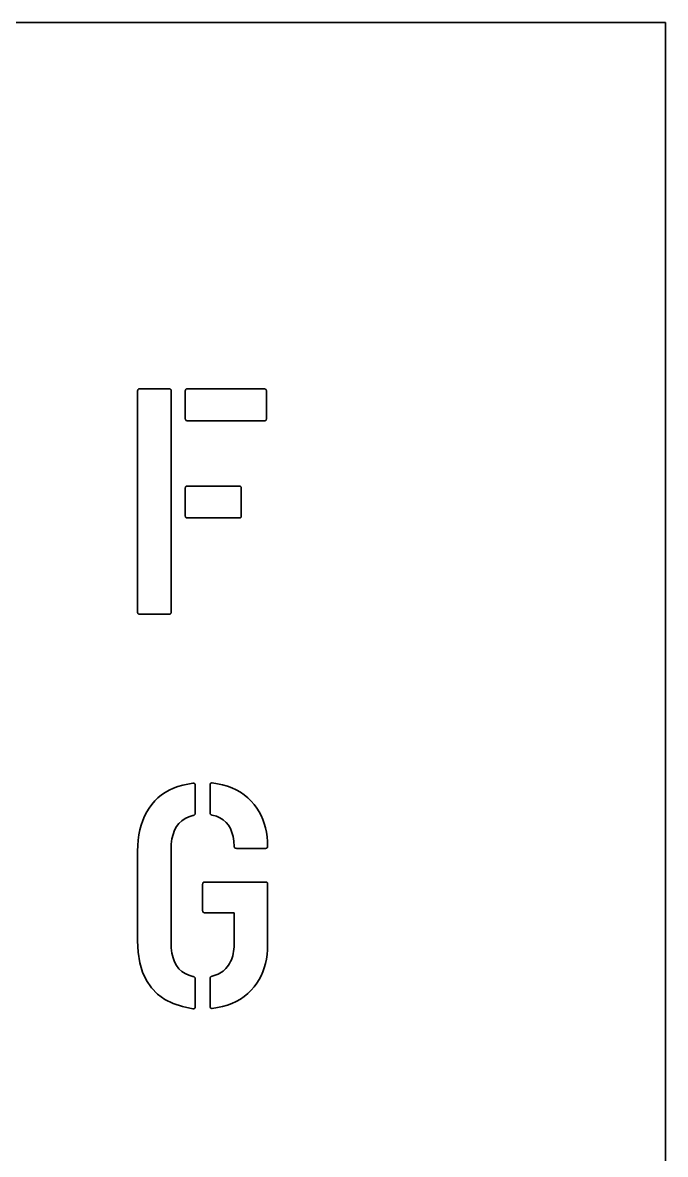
# Model space of a CAD drawing. Extents: x 10 to 410, y -69 to 348.
# Drawn here: x 352.9 to 410, y 248.1 to 348.5 of the extents above; entities that cross this region are included whole.
import ezdxf

# ---------------------------------------------------------------- set-up
doc = ezdxf.new("R2010")
doc.units = 0

msp = doc.modelspace()

# ---------------------------------------------------------------- linework, layer by layer
at = {"color": 7, "lineweight": 35}
for p, q in [((410, 348.5), (10, 348.5)), ((410, -51.5), (410, 348.5))]:
    msp.add_line(p, q, dxfattribs=at)
at = {"color": 7, "lineweight": 35, "ltscale": 0.000952}
for p, q in [((363.149994, 315.799988), (363.151703, 315.838013)), ((367.37854, 315.799988), (367.38028, 315.838013)), ((374.37854, 316), (374.416565, 315.998291)), ((366.121399, 296.200012), (366.119446, 296.161987))]:
    msp.add_line(p, q, dxfattribs=at)
at = {"color": 7, "lineweight": 35, "ltscale": 0.490714}
msp.add_line((363.149994, 296.171448), (363.149994, 315.799988), dxfattribs=at)
at = {"color": 7, "lineweight": 35, "ltscale": 0.00086}
for p, q in [((363.151703, 315.838013), (363.15686, 315.872009)), ((367.38028, 315.838013), (367.385437, 315.872009)), ((374.416565, 315.998291), (374.450562, 315.993164)), ((367.385437, 313.299438), (367.38028, 313.333435)), ((372.187988, 307.36972), (372.221985, 307.364563)), ((367.38028, 307.209412), (367.385437, 307.243408)), ((367.385437, 304.670837), (367.38028, 304.704865)), ((363.311981, 296.001709), (363.277985, 296.006836)), ((371.883423, 275.226868), (371.849426, 275.231995))]:
    msp.add_line(p, q, dxfattribs=at)
at = {"color": 7, "lineweight": 35, "ltscale": 0.000779}
for p, q in [((363.15686, 315.872009), (363.165405, 315.901978)), ((367.385437, 315.872009), (367.393982, 315.901978)), ((367.393982, 304.640869), (367.385437, 304.670837))]:
    msp.add_line(p, q, dxfattribs=at)
at = {"color": 7, "lineweight": 35, "ltscale": 0.000716}
for p, q in [((363.165405, 315.901978), (363.177429, 315.927979)), ((367.393982, 315.901978), (367.406006, 315.927979)), ((374.48056, 315.984558), (374.506561, 315.972565)), ((367.406006, 313.243408), (367.393982, 313.269409)), ((372.251984, 307.356018), (372.277985, 307.343994)), ((367.393982, 307.273438), (367.406006, 307.299438)), ((367.406006, 304.614868), (367.393982, 304.640869)), ((363.247986, 296.015442), (363.221985, 296.027435)), ((371.819427, 275.24057), (371.793427, 275.252563))]:
    msp.add_line(p, q, dxfattribs=at)
at = {"color": 7, "lineweight": 35, "ltscale": 0.000672}
for p, q in [((363.177429, 315.927979), (363.192841, 315.950012)), ((367.406006, 315.927979), (367.421417, 315.950012)), ((374.506561, 315.972565), (374.528564, 315.957153)), ((372.277985, 307.343994), (372.299988, 307.328552)), ((367.421417, 304.592834), (367.406006, 304.614868)), ((371.793427, 275.252563), (371.771423, 275.268005))]:
    msp.add_line(p, q, dxfattribs=at)
at = {"color": 7, "lineweight": 35, "ltscale": 0.000652}
for p, q in [((363.192841, 315.950012), (363.211731, 315.968018)), ((367.421417, 315.950012), (367.440277, 315.968018)), ((374.528564, 315.957153), (374.54657, 315.938293)), ((367.440277, 313.20343), (367.421417, 313.221436)), ((367.421417, 307.321411), (367.440277, 307.339417)), ((372.299988, 307.328552), (372.317993, 307.309692)), ((363.200012, 296.042847), (363.182007, 296.061707)), ((371.771423, 275.268005), (371.753418, 275.286865))]:
    msp.add_line(p, q, dxfattribs=at)
at = {"color": 7, "lineweight": 35, "ltscale": 0.000657}
for p, q in [((363.211731, 315.968018), (363.234009, 315.981995)), ((367.440277, 315.968018), (367.462555, 315.981995)), ((374.54657, 315.938293), (374.560547, 315.916016)), ((368.256287, 278.285706), (368.246277, 278.261414)), ((371.753418, 275.286865), (371.739441, 275.309143)), ((368.246277, 263.73172), (368.256287, 263.707428))]:
    msp.add_line(p, q, dxfattribs=at)
at = {"color": 7, "lineweight": 35, "ltscale": 0.000689}
for p, q in [((363.234009, 315.981995), (363.259705, 315.992004)), ((372.332001, 307.287415), (372.34198, 307.261719)), ((368.2323, 278.238861), (368.214294, 278.218018)), ((368.214294, 263.775146), (368.2323, 263.754272))]:
    msp.add_line(p, q, dxfattribs=at)
at = {"color": 7, "lineweight": 35, "ltscale": 0.000744}
for p, q in [((363.259705, 315.992004), (363.288849, 315.997986)), ((374.570557, 315.890289), (374.576569, 315.861145)), ((372.34198, 307.261719), (372.347992, 307.232574)), ((363.15799, 296.109711), (363.151978, 296.138855)), ((371.729431, 275.334869), (371.723419, 275.364014))]:
    msp.add_line(p, q, dxfattribs=at)
at = {"color": 7, "lineweight": 35, "ltscale": 0.000816}
for p, q in [((363.288849, 315.997986), (363.321411, 316)), ((367.517395, 315.997986), (367.549988, 316)), ((374.576569, 315.861145), (374.578552, 315.828552)), ((367.549988, 313.171448), (367.517395, 313.173431)), ((367.517395, 307.369446), (367.549988, 307.371429)), ((372.347992, 307.232574), (372.349976, 307.200012)), ((367.549988, 304.542847), (367.517395, 304.544861)), ((372.349976, 304.714294), (372.348572, 304.681702)), ((363.151978, 296.138855), (363.149994, 296.171448)), ((369.706573, 278.18515), (369.676575, 278.197998)), ((371.723419, 275.364014), (371.721436, 275.396576)), ((374.554016, 275.226868), (374.521423, 275.225159)), ((368.921417, 272.053711), (368.923157, 272.086304)), ((374.691437, 272.086304), (374.692871, 272.053711)), ((369.676575, 263.852295), (369.706573, 263.865143))]:
    msp.add_line(p, q, dxfattribs=at)
at = {"color": 7, "lineweight": 35, "ltscale": 0.065715}
for p, q in [((363.321411, 316), (365.950012, 316)), ((371.721436, 269.510864), (369.092834, 269.510864))]:
    msp.add_line(p, q, dxfattribs=at)
at = {"color": 7, "lineweight": 35, "ltscale": 0.000814}
for p, q in [((365.950012, 316), (365.982544, 315.998566)), ((374.578552, 313.342834), (374.577148, 313.310303))]:
    msp.add_line(p, q, dxfattribs=at)
at = {"color": 7, "lineweight": 35, "ltscale": 0.000737}
for p, q in [((365.982544, 315.998566), (366.011719, 315.994263)), ((374.577148, 313.310303), (374.572845, 313.281128))]:
    msp.add_line(p, q, dxfattribs=at)
at = {"color": 7, "lineweight": 35, "ltscale": 0.000667}
for p, q in [((366.011719, 315.994263), (366.037415, 315.987122)), ((374.572845, 313.281128), (374.565704, 313.255432)), ((372.344269, 304.652588), (372.337128, 304.626862)), ((368.262268, 278.311707), (368.256287, 278.285706)), ((374.679993, 272.141144), (374.687134, 272.115417)), ((368.256287, 263.707428), (368.262268, 263.681427))]:
    msp.add_line(p, q, dxfattribs=at)
at = {"color": 7, "lineweight": 35, "ltscale": 0.00061}
for p, q in [((366.037415, 315.987122), (366.059692, 315.977142)), ((374.565704, 313.255432), (374.555725, 313.233154))]:
    msp.add_line(p, q, dxfattribs=at)
at = {"color": 7, "lineweight": 35, "ltscale": 0.000571}
for p, q in [((366.059692, 315.977142), (366.078552, 315.964294)), ((374.555725, 313.233154), (374.542847, 313.214294)), ((372.327148, 304.604553), (372.31427, 304.585693)), ((374.657135, 272.182281), (374.669983, 272.163422))]:
    msp.add_line(p, q, dxfattribs=at)
at = {"color": 7, "lineweight": 35, "ltscale": 0.000551}
for p, q in [((366.078552, 315.964294), (366.093994, 315.948578)), ((374.641418, 272.197723), (374.657135, 272.182281))]:
    msp.add_line(p, q, dxfattribs=at)
at = {"color": 7, "lineweight": 35, "ltscale": 0.000553}
msp.add_line((366.093994, 315.948578), (366.105988, 315.929993), dxfattribs=at)
at = {"color": 7, "lineweight": 35, "ltscale": 0.000577}
for p, q in [((366.105988, 315.929993), (366.114563, 315.908569)), ((374.508545, 313.186859), (374.487122, 313.178284)), ((372.279968, 304.558289), (372.258545, 304.549713)), ((374.60144, 272.218292), (374.622864, 272.209717))]:
    msp.add_line(p, q, dxfattribs=at)
at = {"color": 7, "lineweight": 35, "ltscale": 0.000621}
for p, q in [((366.114563, 315.908569), (366.11969, 315.884277)), ((374.577148, 272.223419), (374.60144, 272.218292))]:
    msp.add_line(p, q, dxfattribs=at)
at = {"color": 7, "lineweight": 35, "ltscale": 0.00068}
for p, q in [((366.11969, 315.884277), (366.121399, 315.857147)), ((374.46286, 313.173157), (374.435699, 313.171448)), ((372.234283, 304.544556), (372.207153, 304.542847)), ((374.549988, 272.225159), (374.577148, 272.223419))]:
    msp.add_line(p, q, dxfattribs=at)
at = {"color": 7, "lineweight": 35, "ltscale": 0.491428}
msp.add_line((366.121399, 315.857147), (366.121399, 296.200012), dxfattribs=at)
at = {"color": 7, "lineweight": 35, "ltscale": 0.060714}
msp.add_line((367.37854, 313.371429), (367.37854, 315.799988), dxfattribs=at)
at = {"color": 7, "lineweight": 35, "ltscale": 0.00069}
for p, q in [((367.462555, 315.981995), (367.488281, 315.992004)), ((374.560547, 315.916016), (374.570557, 315.890289)), ((367.488281, 313.179443), (367.462555, 313.189423)), ((367.462555, 307.353424), (367.488281, 307.363434)), ((367.488281, 304.550842), (367.462555, 304.560852)), ((363.167969, 296.083984), (363.15799, 296.109711)), ((371.739441, 275.309143), (371.729431, 275.334869))]:
    msp.add_line(p, q, dxfattribs=at)
at = {"color": 7, "lineweight": 35, "ltscale": 0.000743}
for p, q in [((367.488281, 315.992004), (367.517395, 315.997986)), ((367.517395, 313.173431), (367.488281, 313.179443)), ((367.488281, 307.363434), (367.517395, 307.369446)), ((367.517395, 304.544861), (367.488281, 304.550842))]:
    msp.add_line(p, q, dxfattribs=at)
at = {"color": 7, "lineweight": 35, "ltscale": 0.170714}
msp.add_line((367.549988, 316), (374.37854, 316), dxfattribs=at)
at = {"color": 7, "lineweight": 35, "ltscale": 0.00078}
for p, q in [((374.450562, 315.993164), (374.48056, 315.984558)), ((372.221985, 307.364563), (372.251984, 307.356018)), ((363.277985, 296.006836), (363.247986, 296.015442)), ((371.849426, 275.231995), (371.819427, 275.24057))]:
    msp.add_line(p, q, dxfattribs=at)
at = {"color": 7, "lineweight": 35, "ltscale": 0.062143}
for p, q in [((374.578552, 315.828552), (374.578552, 313.342834)), ((372.349976, 307.200012), (372.349976, 304.714294)), ((368.264282, 280.825134), (368.264282, 278.339417)), ((369.578552, 278.367981), (369.578552, 280.853699)), ((368.264282, 263.653717), (368.264282, 261.167999)), ((369.578552, 261.196564), (369.578552, 263.682281))]:
    msp.add_line(p, q, dxfattribs=at)
at = {"color": 7, "lineweight": 35, "ltscale": 0.000951}
for p, q in [((367.38028, 313.333435), (367.37854, 313.371429)), ((372.149994, 307.371429), (372.187988, 307.36972)), ((367.38028, 304.704865), (367.37854, 304.742859)), ((363.349976, 296), (363.311981, 296.001709)), ((365.959412, 296.002014), (365.921417, 296)), ((371.921417, 275.225159), (371.883423, 275.226868))]:
    msp.add_line(p, q, dxfattribs=at)
at = {"color": 7, "lineweight": 35, "ltscale": 0.000781}
for p, q in [((367.393982, 313.269409), (367.385437, 313.299438)), ((367.385437, 307.243408), (367.393982, 307.273438))]:
    msp.add_line(p, q, dxfattribs=at)
at = {"color": 7, "lineweight": 35, "ltscale": 0.000671}
for p, q in [((367.421417, 313.221436), (367.406006, 313.243408)), ((367.406006, 307.299438), (367.421417, 307.321411)), ((363.221985, 296.027435), (363.200012, 296.042847))]:
    msp.add_line(p, q, dxfattribs=at)
at = {"color": 7, "lineweight": 35, "ltscale": 0.000658}
for p, q in [((367.462555, 313.189423), (367.440277, 313.20343)), ((367.440277, 307.339417), (367.462555, 307.353424)), ((372.317993, 307.309692), (372.332001, 307.287415)), ((367.462555, 304.560852), (367.440277, 304.57486)), ((363.182007, 296.061707), (363.167969, 296.083984))]:
    msp.add_line(p, q, dxfattribs=at)
at = {"color": 7, "lineweight": 35, "ltscale": 0.172143}
msp.add_line((374.435699, 313.171448), (367.549988, 313.171448), dxfattribs=at)
at = {"color": 7, "lineweight": 35, "ltscale": 0.00062}
for p, q in [((374.487122, 313.178284), (374.46286, 313.173157)), ((372.258545, 304.549713), (372.234283, 304.544556))]:
    msp.add_line(p, q, dxfattribs=at)
at = {"color": 7, "lineweight": 35, "ltscale": 0.000554}
for p, q in [((374.527161, 313.198853), (374.508545, 313.186859)), ((372.298584, 304.570282), (372.279968, 304.558289))]:
    msp.add_line(p, q, dxfattribs=at)
at = {"color": 7, "lineweight": 35, "ltscale": 0.00055}
for p, q in [((374.542847, 313.214294), (374.527161, 313.198853)), ((372.31427, 304.585693), (372.298584, 304.570282))]:
    msp.add_line(p, q, dxfattribs=at)
at = {"color": 7, "lineweight": 35, "ltscale": 0.115}
msp.add_line((367.549988, 307.371429), (372.149994, 307.371429), dxfattribs=at)
at = {"color": 7, "lineweight": 35, "ltscale": 0.00095}
msp.add_line((367.37854, 307.171448), (367.38028, 307.209412), dxfattribs=at)
at = {"color": 7, "lineweight": 35, "ltscale": 0.060715}
msp.add_line((367.37854, 304.742859), (367.37854, 307.171448), dxfattribs=at)
at = {"color": 7, "lineweight": 35, "ltscale": 0.000651}
msp.add_line((367.440277, 304.57486), (367.421417, 304.592834), dxfattribs=at)
at = {"color": 7, "lineweight": 35, "ltscale": 0.116429}
msp.add_line((372.207153, 304.542847), (367.549988, 304.542847), dxfattribs=at)
at = {"color": 7, "lineweight": 35, "ltscale": 0.000611}
for p, q in [((372.337128, 304.626862), (372.327148, 304.604553)), ((374.669983, 272.163422), (374.679993, 272.141144))]:
    msp.add_line(p, q, dxfattribs=at)
at = {"color": 7, "lineweight": 35, "ltscale": 0.000736}
for p, q in [((372.348572, 304.681702), (372.344269, 304.652588)), ((374.687134, 272.115417), (374.691437, 272.086304))]:
    msp.add_line(p, q, dxfattribs=at)
at = {"color": 7, "lineweight": 35, "ltscale": 0.064286}
msp.add_line((365.921417, 296), (363.349976, 296), dxfattribs=at)
at = {"color": 7, "lineweight": 35, "ltscale": 0.000863}
for p, q in [((365.993408, 296.007996), (365.959412, 296.002014)), ((366.119446, 296.161987), (366.113403, 296.127991))]:
    msp.add_line(p, q, dxfattribs=at)
at = {"color": 7, "lineweight": 35, "ltscale": 0.000791}
msp.add_line((366.023407, 296.018005), (365.993408, 296.007996), dxfattribs=at)
at = {"color": 7, "lineweight": 35, "ltscale": 0.000739}
for p, q in [((366.049438, 296.031982), (366.023407, 296.018005)), ((374.58313, 275.231995), (374.554016, 275.226868)), ((368.923157, 272.086304), (368.928284, 272.115417))]:
    msp.add_line(p, q, dxfattribs=at)
at = {"color": 7, "lineweight": 35, "ltscale": 0.00071}
msp.add_line((366.071411, 296.049988), (366.049438, 296.031982), dxfattribs=at)
at = {"color": 7, "lineweight": 35, "ltscale": 0.000711}
msp.add_line((366.089417, 296.072021), (366.071411, 296.049988), dxfattribs=at)
at = {"color": 7, "lineweight": 35, "ltscale": 0.000738}
msp.add_line((366.103424, 296.097992), (366.089417, 296.072021), dxfattribs=at)
at = {"color": 7, "lineweight": 35, "ltscale": 0.00079}
msp.add_line((366.113403, 296.127991), (366.103424, 296.097992), dxfattribs=at)
at = {"color": 7, "lineweight": 35, "ltscale": 0.010173}
msp.add_line((365.595703, 280.18573), (365.950012, 280.385864), dxfattribs=at)
at = {"color": 7, "lineweight": 35, "ltscale": 0.010385}
msp.add_line((365.950012, 280.385864), (366.327148, 280.559998), dxfattribs=at)
at = {"color": 7, "lineweight": 35, "ltscale": 0.010664}
msp.add_line((366.327148, 280.559998), (366.727142, 280.70813), dxfattribs=at)
at = {"color": 7, "lineweight": 35, "ltscale": 0.011004}
msp.add_line((366.727142, 280.70813), (367.149994, 280.830292), dxfattribs=at)
at = {"color": 7, "lineweight": 35, "ltscale": 0.011399}
msp.add_line((367.149994, 280.830292), (367.595703, 280.926453), dxfattribs=at)
at = {"color": 7, "lineweight": 35, "ltscale": 0.011845}
msp.add_line((367.595703, 280.926453), (368.06427, 280.996582), dxfattribs=at)
at = {"color": 7, "lineweight": 35, "ltscale": 0.000954}
for p, q in [((368.06427, 280.996582), (368.102295, 281)), ((369.74057, 281.028564), (369.778564, 281.025146)), ((369.778564, 261.025146), (369.74057, 261.021729))]:
    msp.add_line(p, q, dxfattribs=at)
at = {"color": 7, "lineweight": 35, "ltscale": 0.00085}
for p, q in [((368.102295, 281), (368.136292, 280.99884)), ((369.706573, 281.027435), (369.74057, 281.028564)), ((368.136292, 260.994293), (368.102295, 260.993134)), ((369.74057, 261.021729), (369.706573, 261.022858))]:
    msp.add_line(p, q, dxfattribs=at)
at = {"color": 7, "lineweight": 35, "ltscale": 0.000763}
for p, q in [((368.136292, 280.99884), (368.16626, 280.993164)), ((369.676575, 281.021729), (369.706573, 281.027435)), ((368.16626, 261), (368.136292, 260.994293)), ((369.706573, 261.022858), (369.676575, 261.028564))]:
    msp.add_line(p, q, dxfattribs=at)
at = {"color": 7, "lineweight": 35, "ltscale": 0.000699}
for p, q in [((368.16626, 280.993164), (368.192261, 280.982849)), ((369.650574, 281.011414), (369.676575, 281.021729)), ((368.192261, 261.010284), (368.16626, 261)), ((369.676575, 261.028564), (369.650574, 261.038849))]:
    msp.add_line(p, q, dxfattribs=at)
at = {"color": 7, "lineweight": 35, "ltscale": 0.000664}
for p, q in [((368.192261, 280.982849), (368.214294, 280.968018)), ((368.214294, 261.025146), (368.192261, 261.010284)), ((369.650574, 261.038849), (369.628571, 261.053711))]:
    msp.add_line(p, q, dxfattribs=at)
at = {"color": 7, "lineweight": 35, "ltscale": 0.000662}
for p, q in [((368.214294, 280.968018), (368.2323, 280.948578)), ((369.610565, 280.977142), (369.628571, 280.996582)), ((368.2323, 261.044556), (368.214294, 261.025146)), ((369.628571, 261.053711), (369.610565, 261.073151))]:
    msp.add_line(p, q, dxfattribs=at)
at = {"color": 7, "lineweight": 35, "ltscale": 0.000695}
for p, q in [((368.2323, 280.948578), (368.246277, 280.924561)), ((369.596558, 280.953125), (369.610565, 280.977142)), ((368.264282, 278.339417), (368.262268, 278.311707)), ((368.262268, 263.681427), (368.264282, 263.653717)), ((368.246277, 261.068573), (368.2323, 261.044556))]:
    msp.add_line(p, q, dxfattribs=at)
at = {"color": 7, "lineweight": 35, "ltscale": 0.000757}
for p, q in [((368.246277, 280.924561), (368.256287, 280.895996)), ((369.586548, 280.924561), (369.596558, 280.953125)), ((369.596558, 261.097137), (369.586548, 261.125732)), ((368.256287, 261.097137), (368.246277, 261.068573))]:
    msp.add_line(p, q, dxfattribs=at)
at = {"color": 7, "lineweight": 35, "ltscale": 0.000842}
for p, q in [((368.256287, 280.895996), (368.262268, 280.862854)), ((369.580566, 280.891418), (369.586548, 280.924561)), ((368.262268, 261.13028), (368.256287, 261.097137)), ((369.586548, 261.125732), (369.580566, 261.158875))]:
    msp.add_line(p, q, dxfattribs=at)
at = {"color": 7, "lineweight": 35, "ltscale": 0.000944}
for p, q in [((368.262268, 280.862854), (368.264282, 280.825134)), ((369.578552, 280.853699), (369.580566, 280.891418)), ((368.264282, 261.167999), (368.262268, 261.13028)), ((369.580566, 261.158875), (369.578552, 261.196564))]:
    msp.add_line(p, q, dxfattribs=at)
at = {"color": 7, "lineweight": 35, "ltscale": 0.000663}
for p, q in [((369.628571, 280.996582), (369.650574, 281.011414)), ((368.246277, 278.261414), (368.2323, 278.238861)), ((368.2323, 263.754272), (368.246277, 263.73172))]:
    msp.add_line(p, q, dxfattribs=at)
at = {"color": 7, "lineweight": 35, "ltscale": 0.011861}
for p, q in [((369.778564, 281.025146), (370.247711, 280.95459)), ((370.247711, 261.095703), (369.778564, 261.025146))]:
    msp.add_line(p, q, dxfattribs=at)
at = {"color": 7, "lineweight": 35, "ltscale": 0.011448}
for p, q in [((370.247711, 280.95459), (370.695129, 280.857147)), ((370.695129, 261.193146), (370.247711, 261.095703))]:
    msp.add_line(p, q, dxfattribs=at)
at = {"color": 7, "lineweight": 35, "ltscale": 0.011087}
for p, q in [((370.695129, 280.857147), (371.12085, 280.732849)), ((371.12085, 261.317444), (370.695129, 261.193146))]:
    msp.add_line(p, q, dxfattribs=at)
at = {"color": 7, "lineweight": 35, "ltscale": 0.010783}
for p, q in [((371.12085, 280.732849), (371.524841, 280.581726)), ((371.524841, 261.468567), (371.12085, 261.317444))]:
    msp.add_line(p, q, dxfattribs=at)
at = {"color": 7, "lineweight": 35, "ltscale": 0.010543}
for p, q in [((371.524841, 280.581726), (371.907135, 280.403717)), ((371.907135, 261.646576), (371.524841, 261.468567))]:
    msp.add_line(p, q, dxfattribs=at)
at = {"color": 7, "lineweight": 35, "ltscale": 0.010368}
for p, q in [((371.907135, 280.403717), (372.2677, 280.198853)), ((372.2677, 261.85144), (371.907135, 261.646576))]:
    msp.add_line(p, q, dxfattribs=at)
at = {"color": 7, "lineweight": 35, "ltscale": 0.01005}
msp.add_line((364.407135, 279.125153), (364.669983, 279.429291), dxfattribs=at)
at = {"color": 7, "lineweight": 35, "ltscale": 0.009969}
msp.add_line((364.669983, 279.429291), (364.955719, 279.707428), dxfattribs=at)
at = {"color": 7, "lineweight": 35, "ltscale": 0.009962}
msp.add_line((364.955719, 279.707428), (365.264282, 279.959595), dxfattribs=at)
at = {"color": 7, "lineweight": 35, "ltscale": 0.01003}
msp.add_line((365.264282, 279.959595), (365.595703, 280.18573), dxfattribs=at)
at = {"color": 7, "lineweight": 35, "ltscale": 0.010263}
for p, q in [((372.2677, 280.198853), (372.606567, 279.967163)), ((372.606567, 262.08313), (372.2677, 261.85144))]:
    msp.add_line(p, q, dxfattribs=at)
at = {"color": 7, "lineweight": 35, "ltscale": 0.01023}
for p, q in [((372.606567, 279.967163), (372.923706, 279.708557)), ((372.923706, 262.341705), (372.606567, 262.08313))]:
    msp.add_line(p, q, dxfattribs=at)
at = {"color": 7, "lineweight": 35, "ltscale": 0.010269}
for p, q in [((372.923706, 279.708557), (373.219116, 279.423157)), ((373.219116, 262.627136), (372.923706, 262.341705))]:
    msp.add_line(p, q, dxfattribs=at)
at = {"color": 7, "lineweight": 35, "ltscale": 0.010383}
msp.add_line((373.219116, 279.423157), (373.492859, 279.11084), dxfattribs=at)
at = {"color": 7, "lineweight": 35, "ltscale": 0.010302}
msp.add_line((363.765991, 278.085022), (363.95459, 278.451416), dxfattribs=at)
at = {"color": 7, "lineweight": 35, "ltscale": 0.010182}
msp.add_line((363.95459, 278.451416), (364.168274, 278.798157), dxfattribs=at)
at = {"color": 7, "lineweight": 35, "ltscale": 0.010124}
msp.add_line((364.168274, 278.798157), (364.407135, 279.125153), dxfattribs=at)
at = {"color": 7, "lineweight": 35, "ltscale": 0.000783}
for p, q in [((368.192261, 278.198853), (368.16626, 278.181427)), ((368.16626, 263.811707), (368.192261, 263.794281))]:
    msp.add_line(p, q, dxfattribs=at)
at = {"color": 7, "lineweight": 35, "ltscale": 0.00073}
for p, q in [((368.214294, 278.218018), (368.192261, 278.198853)), ((368.192261, 263.794281), (368.214294, 263.775146))]:
    msp.add_line(p, q, dxfattribs=at)
at = {"color": 7, "lineweight": 35, "ltscale": 0.000822}
msp.add_line((369.580566, 278.335144), (369.578552, 278.367981), dxfattribs=at)
at = {"color": 7, "lineweight": 35, "ltscale": 0.000765}
for p, q in [((369.586548, 278.305145), (369.580566, 278.335144)), ((369.580566, 263.715149), (369.586548, 263.745148))]:
    msp.add_line(p, q, dxfattribs=at)
at = {"color": 7, "lineweight": 35, "ltscale": 0.000723}
for p, q in [((369.596558, 278.278015), (369.586548, 278.305145)), ((369.586548, 263.745148), (369.596558, 263.772278))]:
    msp.add_line(p, q, dxfattribs=at)
at = {"color": 7, "lineweight": 35, "ltscale": 0.000701}
for p, q in [((369.610565, 278.253723), (369.596558, 278.278015)), ((369.596558, 263.772278), (369.610565, 263.79657))]:
    msp.add_line(p, q, dxfattribs=at)
at = {"color": 7, "lineweight": 35, "ltscale": 0.0007}
for p, q in [((369.628571, 278.2323), (369.610565, 278.253723)), ((369.610565, 263.79657), (369.628571, 263.817993))]:
    msp.add_line(p, q, dxfattribs=at)
at = {"color": 7, "lineweight": 35, "ltscale": 0.00072}
for p, q in [((369.650574, 278.213715), (369.628571, 278.2323)), ((369.628571, 263.817993), (369.650574, 263.836578))]:
    msp.add_line(p, q, dxfattribs=at)
at = {"color": 7, "lineweight": 35, "ltscale": 0.00076}
for p, q in [((369.676575, 278.197998), (369.650574, 278.213715)), ((369.650574, 263.836578), (369.676575, 263.852295))]:
    msp.add_line(p, q, dxfattribs=at)
at = {"color": 7, "lineweight": 35, "ltscale": 0.009614}
msp.add_line((373.492859, 279.11084), (373.720856, 278.801147), dxfattribs=at)
at = {"color": 7, "lineweight": 35, "ltscale": 0.00956}
for p, q in [((373.720856, 278.801147), (373.924866, 278.477722)), ((373.924866, 263.572571), (373.720856, 263.249146))]:
    msp.add_line(p, q, dxfattribs=at)
at = {"color": 7, "lineweight": 35, "ltscale": 0.009555}
for p, q in [((373.924866, 278.477722), (374.104858, 278.140564)), ((374.104858, 263.909729), (373.924866, 263.572571))]:
    msp.add_line(p, q, dxfattribs=at)
at = {"color": 7, "lineweight": 35, "ltscale": 0.011009}
msp.add_line((363.351135, 276.867432), (363.464294, 277.292999), dxfattribs=at)
at = {"color": 7, "lineweight": 35, "ltscale": 0.010719}
msp.add_line((363.464294, 277.292999), (363.60257, 277.698853), dxfattribs=at)
at = {"color": 7, "lineweight": 35, "ltscale": 0.010483}
msp.add_line((363.60257, 277.698853), (363.765991, 278.085022), dxfattribs=at)
at = {"color": 7, "lineweight": 35, "ltscale": 0.00884}
msp.add_line((366.820862, 277.435425), (366.607117, 277.153717), dxfattribs=at)
at = {"color": 7, "lineweight": 35, "ltscale": 0.008701}
msp.add_line((367.073425, 277.674866), (366.820862, 277.435425), dxfattribs=at)
at = {"color": 7, "lineweight": 35, "ltscale": 0.008796}
msp.add_line((367.364868, 277.872009), (367.073425, 277.674866), dxfattribs=at)
at = {"color": 7, "lineweight": 35, "ltscale": 0.009119}
msp.add_line((367.695129, 278.026855), (367.364868, 277.872009), dxfattribs=at)
at = {"color": 7, "lineweight": 35, "ltscale": 0.009648}
msp.add_line((368.06427, 278.139435), (367.695129, 278.026855), dxfattribs=at)
at = {"color": 7, "lineweight": 35, "ltscale": 0.000999}
for p, q in [((368.102295, 278.151733), (368.06427, 278.139435)), ((368.06427, 263.853699), (368.102295, 263.841431))]:
    msp.add_line(p, q, dxfattribs=at)
at = {"color": 7, "lineweight": 35, "ltscale": 0.000919}
for p, q in [((368.136292, 278.16571), (368.102295, 278.151733)), ((368.102295, 263.841431), (368.136292, 263.827423))]:
    msp.add_line(p, q, dxfattribs=at)
at = {"color": 7, "lineweight": 35, "ltscale": 0.000846}
for p, q in [((368.16626, 278.181427), (368.136292, 278.16571)), ((368.136292, 263.827423), (368.16626, 263.811707))]:
    msp.add_line(p, q, dxfattribs=at)
at = {"color": 7, "lineweight": 35, "ltscale": 0.000886}
for p, q in [((369.74057, 278.17514), (369.706573, 278.18515)), ((369.706573, 263.865143), (369.74057, 263.875153))]:
    msp.add_line(p, q, dxfattribs=at)
at = {"color": 7, "lineweight": 35, "ltscale": 0.000966}
for p, q in [((369.778564, 278.167999), (369.74057, 278.17514)), ((369.74057, 263.875153), (369.778564, 263.882294))]:
    msp.add_line(p, q, dxfattribs=at)
at = {"color": 7, "lineweight": 35, "ltscale": 0.009311}
msp.add_line((370.137421, 278.068298), (369.778564, 278.167999), dxfattribs=at)
at = {"color": 7, "lineweight": 35, "ltscale": 0.008776}
msp.add_line((370.459717, 277.929138), (370.137421, 278.068298), dxfattribs=at)
at = {"color": 7, "lineweight": 35, "ltscale": 0.008423}
msp.add_line((370.745422, 277.75058), (370.459717, 277.929138), dxfattribs=at)
at = {"color": 7, "lineweight": 35, "ltscale": 0.008276}
msp.add_line((370.994568, 277.532593), (370.745422, 277.75058), dxfattribs=at)
at = {"color": 7, "lineweight": 35, "ltscale": 0.008347}
msp.add_line((371.207153, 277.275146), (370.994568, 277.532593), dxfattribs=at)
at = {"color": 7, "lineweight": 35, "ltscale": 0.008628}
msp.add_line((371.383148, 276.978271), (371.207153, 277.275146), dxfattribs=at)
at = {"color": 7, "lineweight": 35, "ltscale": 0.009599}
for p, q in [((374.104858, 278.140564), (374.260864, 277.789734)), ((374.260864, 264.260559), (374.104858, 263.909729))]:
    msp.add_line(p, q, dxfattribs=at)
at = {"color": 7, "lineweight": 35, "ltscale": 0.009694}
for p, q in [((374.260864, 277.789734), (374.392853, 277.42514)), ((374.392853, 264.625153), (374.260864, 264.260559))]:
    msp.add_line(p, q, dxfattribs=at)
at = {"color": 7, "lineweight": 35, "ltscale": 0.009835}
for p, q in [((374.392853, 277.42514), (374.500854, 277.046875)), ((374.500854, 265.003418), (374.392853, 264.625153))]:
    msp.add_line(p, q, dxfattribs=at)
at = {"color": 7, "lineweight": 35, "ltscale": 0.011731}
msp.add_line((363.200256, 275.957153), (363.263123, 276.42215), dxfattribs=at)
at = {"color": 7, "lineweight": 35, "ltscale": 0.011347}
msp.add_line((363.263123, 276.42215), (363.351135, 276.867432), dxfattribs=at)
at = {"color": 7, "lineweight": 35, "ltscale": 0.010499}
msp.add_line((366.296265, 276.46344), (366.199158, 276.054871), dxfattribs=at)
at = {"color": 7, "lineweight": 35, "ltscale": 0.009768}
msp.add_line((366.432281, 276.829712), (366.296265, 276.46344), dxfattribs=at)
at = {"color": 7, "lineweight": 35, "ltscale": 0.009204}
msp.add_line((366.607117, 277.153717), (366.432281, 276.829712), dxfattribs=at)
at = {"color": 7, "lineweight": 35, "ltscale": 0.009101}
msp.add_line((371.522583, 276.641998), (371.383148, 276.978271), dxfattribs=at)
at = {"color": 7, "lineweight": 35, "ltscale": 0.009738}
msp.add_line((371.625427, 276.266296), (371.522583, 276.641998), dxfattribs=at)
at = {"color": 7, "lineweight": 35, "ltscale": 0.01051}
msp.add_line((371.691711, 275.851135), (371.625427, 276.266296), dxfattribs=at)
at = {"color": 7, "lineweight": 35, "ltscale": 0.010023}
for p, q in [((374.500854, 277.046875), (374.584839, 276.654846)), ((374.584839, 265.395447), (374.500854, 265.003418))]:
    msp.add_line(p, q, dxfattribs=at)
at = {"color": 7, "lineweight": 35, "ltscale": 0.010253}
for p, q in [((374.584839, 276.654846), (374.644836, 276.249146)), ((374.644836, 265.801147), (374.584839, 265.395447))]:
    msp.add_line(p, q, dxfattribs=at)
at = {"color": 7, "lineweight": 35, "ltscale": 0.010524}
for p, q in [((374.644836, 276.249146), (374.680847, 275.829712)), ((374.680847, 266.220581), (374.644836, 265.801147))]:
    msp.add_line(p, q, dxfattribs=at)
at = {"color": 7, "lineweight": 35, "ltscale": 0.012614}
msp.add_line((363.149994, 274.968018), (363.162567, 275.472412), dxfattribs=at)
at = {"color": 7, "lineweight": 35, "ltscale": 0.012155}
msp.add_line((363.162567, 275.472412), (363.200256, 275.957153), dxfattribs=at)
at = {"color": 7, "lineweight": 35, "ltscale": 0.012339}
msp.add_line((366.140869, 275.604004), (366.121429, 275.11084), dxfattribs=at)
at = {"color": 7, "lineweight": 35, "ltscale": 0.011365}
msp.add_line((366.199158, 276.054871), (366.140869, 275.604004), dxfattribs=at)
at = {"color": 7, "lineweight": 35, "ltscale": 0.011388}
msp.add_line((371.721436, 275.396576), (371.691711, 275.851135), dxfattribs=at)
at = {"color": 7, "lineweight": 35, "ltscale": 0.065}
msp.add_line((374.521423, 275.225159), (371.921417, 275.225159), dxfattribs=at)
at = {"color": 7, "lineweight": 35, "ltscale": 0.000678}
for p, q in [((374.608856, 275.24057), (374.58313, 275.231995)), ((368.928284, 272.115417), (368.936859, 272.141144)), ((368.936859, 269.594849), (368.928284, 269.620575))]:
    msp.add_line(p, q, dxfattribs=at)
at = {"color": 7, "lineweight": 35, "ltscale": 0.000633}
for p, q in [((374.631134, 275.252563), (374.608856, 275.24057)), ((374.677429, 275.309143), (374.665405, 275.286865)), ((368.983154, 272.197723), (369.005432, 272.209717)), ((368.936859, 272.141144), (368.948853, 272.163422)), ((368.948853, 269.572571), (368.936859, 269.594849)), ((369.005432, 269.526276), (368.983154, 269.538269))]:
    msp.add_line(p, q, dxfattribs=at)
at = {"color": 7, "lineweight": 35, "ltscale": 0.000609}
for p, q in [((374.649994, 275.268005), (374.631134, 275.252563)), ((374.665405, 275.286865), (374.649994, 275.268005)), ((368.948853, 272.163422), (368.964294, 272.182281)), ((368.964294, 272.182281), (368.983154, 272.197723)), ((368.964294, 269.553711), (368.948853, 269.572571)), ((368.983154, 269.538269), (368.964294, 269.553711))]:
    msp.add_line(p, q, dxfattribs=at)
at = {"color": 7, "lineweight": 35, "ltscale": 0.000677}
for p, q in [((374.685974, 275.334839), (374.677429, 275.309143)), ((369.005432, 272.209717), (369.031128, 272.218292)), ((369.031128, 269.5177), (369.005432, 269.526276))]:
    msp.add_line(p, q, dxfattribs=at)
at = {"color": 7, "lineweight": 35, "ltscale": 0.010833}
for p, q in [((374.680847, 275.829712), (374.692871, 275.396576)), ((374.692871, 266.653717), (374.680847, 266.220581))]:
    msp.add_line(p, q, dxfattribs=at)
at = {"color": 7, "lineweight": 35, "ltscale": 0.000741}
msp.add_line((374.691132, 275.364014), (374.685974, 275.334839), dxfattribs=at)
at = {"color": 7, "lineweight": 35, "ltscale": 0.000815}
for p, q in [((374.692871, 275.396576), (374.691132, 275.364014)), ((369.060272, 272.223419), (369.092834, 272.225159)), ((368.923157, 269.649719), (368.921417, 269.682281)), ((369.092834, 269.510864), (369.060272, 269.512573))]:
    msp.add_line(p, q, dxfattribs=at)
at = {"color": 7, "lineweight": 35, "ltscale": 0.198572}
msp.add_line((363.149994, 267.025146), (363.149994, 274.968018), dxfattribs=at)
at = {"color": 7, "lineweight": 35, "ltscale": 0.205714}
msp.add_line((366.121429, 275.11084), (366.121429, 266.882294), dxfattribs=at)
at = {"color": 7, "lineweight": 35, "ltscale": 0.00074}
for p, q in [((369.031128, 272.218292), (369.060272, 272.223419)), ((368.928284, 269.620575), (368.923157, 269.649719)), ((369.060272, 269.512573), (369.031128, 269.5177))]:
    msp.add_line(p, q, dxfattribs=at)
at = {"color": 7, "lineweight": 35, "ltscale": 0.136429}
msp.add_line((369.092834, 272.225159), (374.549988, 272.225159), dxfattribs=at)
at = {"color": 7, "lineweight": 35, "ltscale": 0.000552}
msp.add_line((374.622864, 272.209717), (374.641418, 272.197723), dxfattribs=at)
at = {"color": 7, "lineweight": 35, "ltscale": 0.059286}
msp.add_line((368.921417, 269.682281), (368.921417, 272.053711), dxfattribs=at)
at = {"color": 7, "lineweight": 35, "ltscale": 0.135}
msp.add_line((374.692871, 272.053711), (374.692871, 266.653717), dxfattribs=at)
at = {"color": 7, "lineweight": 35, "ltscale": 0.070715}
msp.add_line((371.721436, 266.682281), (371.721436, 269.510864), dxfattribs=at)
at = {"color": 7, "lineweight": 35, "ltscale": 0.025708}
msp.add_line((363.199158, 265.997986), (363.149994, 267.025146), dxfattribs=at)
at = {"color": 7, "lineweight": 35, "ltscale": 0.012467}
msp.add_line((366.121429, 266.882294), (366.140869, 266.384003), dxfattribs=at)
at = {"color": 7, "lineweight": 35, "ltscale": 0.011465}
msp.add_line((366.140869, 266.384003), (366.199158, 265.929138), dxfattribs=at)
at = {"color": 7, "lineweight": 35, "ltscale": 0.00497}
msp.add_line((371.67514, 266.07373), (371.700867, 266.270874), dxfattribs=at)
at = {"color": 7, "lineweight": 35, "ltscale": 0.005086}
msp.add_line((371.700867, 266.270874), (371.716278, 266.473724), dxfattribs=at)
at = {"color": 7, "lineweight": 35, "ltscale": 0.005216}
msp.add_line((371.716278, 266.473724), (371.721436, 266.682281), dxfattribs=at)
at = {"color": 7, "lineweight": 35, "ltscale": 0.02361}
msp.add_line((363.346558, 265.065155), (363.199158, 265.997986), dxfattribs=at)
at = {"color": 7, "lineweight": 35, "ltscale": 0.010569}
msp.add_line((366.199158, 265.929138), (366.296265, 265.5177), dxfattribs=at)
at = {"color": 7, "lineweight": 35, "ltscale": 0.009808}
msp.add_line((366.296265, 265.5177), (366.432281, 265.149719), dxfattribs=at)
at = {"color": 7, "lineweight": 35, "ltscale": 0.009217}
msp.add_line((366.432281, 265.149719), (366.607117, 264.825134), dxfattribs=at)
at = {"color": 7, "lineweight": 35, "ltscale": 0.00462}
msp.add_line((371.304871, 265.010864), (371.392273, 265.173706), dxfattribs=at)
at = {"color": 7, "lineweight": 35, "ltscale": 0.004635}
msp.add_line((371.392273, 265.173706), (371.469421, 265.342285), dxfattribs=at)
at = {"color": 7, "lineweight": 35, "ltscale": 0.004667}
msp.add_line((371.469421, 265.342285), (371.536285, 265.516571), dxfattribs=at)
at = {"color": 7, "lineweight": 35, "ltscale": 0.004717}
msp.add_line((371.536285, 265.516571), (371.592834, 265.696564), dxfattribs=at)
at = {"color": 7, "lineweight": 35, "ltscale": 0.004786}
msp.add_line((371.592834, 265.696564), (371.63916, 265.882294), dxfattribs=at)
at = {"color": 7, "lineweight": 35, "ltscale": 0.00487}
msp.add_line((371.63916, 265.882294), (371.67514, 266.07373), dxfattribs=at)
at = {"color": 7, "lineweight": 35, "ltscale": 0.021846}
msp.add_line((363.592285, 264.226563), (363.346558, 265.065155), dxfattribs=at)
at = {"color": 7, "lineweight": 35, "ltscale": 0.020498}
msp.add_line((363.936279, 263.4823), (363.592285, 264.226563), dxfattribs=at)
at = {"color": 7, "lineweight": 35, "ltscale": 0.008829}
msp.add_line((366.607117, 264.825134), (366.820862, 264.544006), dxfattribs=at)
at = {"color": 7, "lineweight": 35, "ltscale": 0.008671}
msp.add_line((366.820862, 264.544006), (367.073425, 264.306274), dxfattribs=at)
at = {"color": 7, "lineweight": 35, "ltscale": 0.008756}
msp.add_line((367.073425, 264.306274), (367.364868, 264.112), dxfattribs=at)
at = {"color": 7, "lineweight": 35, "ltscale": 0.004325}
msp.add_line((370.445984, 264.133728), (370.592834, 264.225159), dxfattribs=at)
at = {"color": 7, "lineweight": 35, "ltscale": 0.00432}
msp.add_line((370.592834, 264.225159), (370.731689, 264.328003), dxfattribs=at)
at = {"color": 7, "lineweight": 35, "ltscale": 0.004344}
msp.add_line((370.731689, 264.328003), (370.862549, 264.442291), dxfattribs=at)
at = {"color": 7, "lineweight": 35, "ltscale": 0.004394}
msp.add_line((370.862549, 264.442291), (370.985413, 264.567993), dxfattribs=at)
at = {"color": 7, "lineweight": 35, "ltscale": 0.004472}
msp.add_line((370.985413, 264.567993), (371.100281, 264.705139), dxfattribs=at)
at = {"color": 7, "lineweight": 35, "ltscale": 0.004575}
msp.add_line((371.100281, 264.705139), (371.207153, 264.853699), dxfattribs=at)
at = {"color": 7, "lineweight": 35, "ltscale": 0.004627}
msp.add_line((371.207153, 264.853699), (371.304871, 265.010864), dxfattribs=at)
at = {"color": 7, "lineweight": 35, "ltscale": 0.019656}
msp.add_line((364.378571, 262.832275), (363.936279, 263.4823), dxfattribs=at)
at = {"color": 7, "lineweight": 35, "ltscale": 0.009077}
msp.add_line((367.364868, 264.112), (367.695129, 263.961151), dxfattribs=at)
at = {"color": 7, "lineweight": 35, "ltscale": 0.009612}
msp.add_line((367.695129, 263.961151), (368.06427, 263.853699), dxfattribs=at)
at = {"color": 7, "lineweight": 35, "ltscale": 0.000823}
msp.add_line((369.578552, 263.682281), (369.580566, 263.715149), dxfattribs=at)
at = {"color": 7, "lineweight": 35, "ltscale": 0.004615}
msp.add_line((369.778564, 263.882294), (369.957397, 263.928009), dxfattribs=at)
at = {"color": 7, "lineweight": 35, "ltscale": 0.004505}
msp.add_line((369.957397, 263.928009), (370.128296, 263.985138), dxfattribs=at)
at = {"color": 7, "lineweight": 35, "ltscale": 0.004417}
msp.add_line((370.128296, 263.985138), (370.291138, 264.053711), dxfattribs=at)
at = {"color": 7, "lineweight": 35, "ltscale": 0.004357}
msp.add_line((370.291138, 264.053711), (370.445984, 264.133728), dxfattribs=at)
at = {"color": 7, "lineweight": 35, "ltscale": 0.009615}
msp.add_line((373.720856, 263.249146), (373.492859, 262.939423), dxfattribs=at)
at = {"color": 7, "lineweight": 35, "ltscale": 0.019381}
msp.add_line((364.919128, 262.276581), (364.378571, 262.832275), dxfattribs=at)
at = {"color": 7, "lineweight": 35, "ltscale": 0.019702}
msp.add_line((365.557983, 261.815155), (364.919128, 262.276581), dxfattribs=at)
at = {"color": 7, "lineweight": 35, "ltscale": 0.010382}
msp.add_line((373.492859, 262.939423), (373.219116, 262.627136), dxfattribs=at)
at = {"color": 7, "lineweight": 35, "ltscale": 0.020588}
msp.add_line((366.295135, 261.447998), (365.557983, 261.815155), dxfattribs=at)
at = {"color": 7, "lineweight": 35, "ltscale": 0.021971}
msp.add_line((367.130554, 261.17514), (366.295135, 261.447998), dxfattribs=at)
at = {"color": 7, "lineweight": 35, "ltscale": 0.023766}
msp.add_line((368.06427, 260.996582), (367.130554, 261.17514), dxfattribs=at)
at = {"color": 7, "lineweight": 35, "ltscale": 0.000955}
msp.add_line((368.102295, 260.993134), (368.06427, 260.996582), dxfattribs=at)
at = {"color": 7, "lineweight": 35, "ltscale": 0.000694}
msp.add_line((369.610565, 261.073151), (369.596558, 261.097137), dxfattribs=at)

doc.saveas('drawing.dxf')
